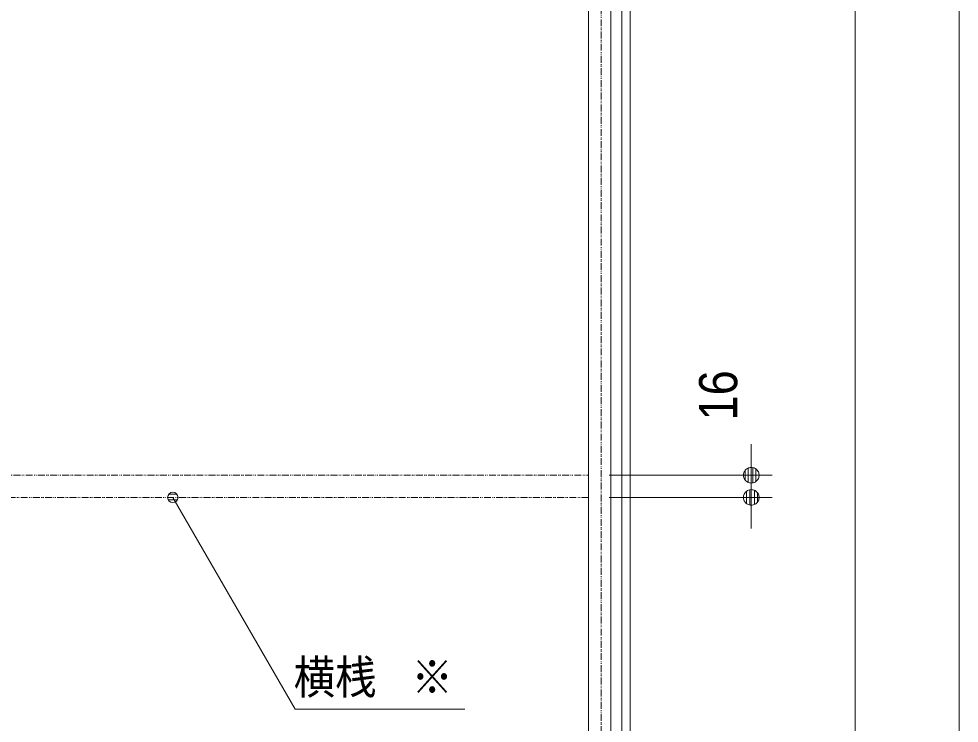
# Model space of a CAD drawing. Units: millimetres, scale not verified. Extents: x -4547 to 4547, y -2284 to 2284.
# Drawn here: x 175 to 854, y -271 to 238 of the extents above; entities that cross this region are included whole.
import ezdxf
from ezdxf.enums import TextEntityAlignment as Align

# ---------------------------------------------------------------- set-up
doc = ezdxf.new("R2010")
doc.units = ezdxf.units.MM
doc.header["$LTSCALE"] = 20
doc.linetypes.add('DOUBLE_CHAIN1', pattern=[8.8, 5, -1, 0.6, -0.6, 0.6, -1])
for name, color, linetype, lineweight in [('0-0_3一般', 7, 'Continuous', 9), ('0-1_2寸法-2', 7, 'Continuous', 9), ('0-2_0', 7, 'Continuous', 9), ('0-3_2寸法-1', 7, 'Continuous', 9), ('0-4_2寸法-3', 7, 'Continuous', 9)]:
    doc.layers.add(name, color=color, linetype=linetype, lineweight=lineweight)
doc.styles.add('ＭＳ ゴシック', font='')
doc.styles.add('ＭＳ Ｐゴシック', font='')
doc.styles.get('ＭＳ ゴシック').set_extended_font_data('MS Gothic')
doc.styles.get('ＭＳ Ｐゴシック').set_extended_font_data('MS PGothic')

# ---------------------------------------------------------------- blocks, each defined once
blk = doc.blocks.new('グループ-6')
at = {"layer": '0-0_3一般'}
for p, q in [((38544.5, 13720), (38544.5, -32580)), ((38864.5, 13720), (38864.5, -32580))]:
    blk.add_line(p, q, dxfattribs=at)
at = {"layer": '0-0_3一般', "linetype": 'DOUBLE_CHAIN1'}
blk.add_line((38727.3, 12840), (38727.3, -31760), dxfattribs=at)
blk = doc.blocks.new('グループ-7')
at = {"layer": '0-0_3一般', "linetype": 'DOUBLE_CHAIN1'}
blk.add_line((39144.5, -32920), (39144.5, 14080), dxfattribs=at)
blk = doc.blocks.new('グループ-9')
at = {"layer": '0-0_3一般'}
blk.add_lwpolyline([(39144.5, 14080), (39144.5, -32740), (39024.5, -32740), (39024.5, 14080)], close=True, dxfattribs=at)
blk = doc.blocks.new('グループ-15')
at = {"layer": '0-0_3一般'}
for name in ['グループ-7', 'グループ-9', 'グループ-6']:
    blk.add_blockref(name, (0, 0), dxfattribs=at)
blk = doc.blocks.new('_Dot')
at = {"layer": '0-2_0'}
for p, q in [((-10, 0), (-20, 0)), ((9.78, 2), (-9.78, 2)), ((7.99, 6), (-7.99, 6)), ((9.16, -3.98), (-9.16, -3.98)), ((6, -7.98), (-6, -7.98))]:
    blk.add_line(p, q, dxfattribs=at)
for points in [[(10, 0), (9.92, 1.25), (9.69, 2.49), (9.3, 3.68), (8.76, 4.82), (8.09, 5.88), (7.29, 6.85), (6.37, 7.71), (5.36, 8.44), (4.26, 9.05), (3.09, 9.51), (1.87, 9.82), (0.63, 9.98), (-0.63, 9.98), (-1.87, 9.82), (-3.09, 9.51), (-4.26, 9.05), (-5.36, 8.44), (-6.37, 7.71), (-7.29, 6.85), (-8.09, 5.88), (-8.76, 4.82), (-9.3, 3.68), (-9.69, 2.49), (-9.92, 1.25), (-10, 0), (0, 0)], [(-10, 0), (-9.92, -1.25), (-9.69, -2.49), (-9.3, -3.68), (-8.76, -4.82), (-8.09, -5.88), (-7.29, -6.85), (-6.37, -7.71), (-5.36, -8.44), (-4.26, -9.05), (-3.09, -9.51), (-1.87, -9.82), (-0.63, -9.98), (0.63, -9.98), (1.87, -9.82), (3.09, -9.51), (4.26, -9.05), (5.36, -8.44), (6.37, -7.71), (7.29, -6.85), (8.09, -5.88), (8.76, -4.82), (9.3, -3.68), (9.69, -2.49), (9.92, -1.25), (10, 0), (0, 0)]]:
    blk.add_lwpolyline(points, close=True, dxfattribs=at)
blk = doc.blocks.new('グループ-99')
at = {"layer": '0-0_3一般', "linetype": 'DOUBLE_CHAIN1'}
blk.add_lwpolyline([(24084.5, -1840), (38544.5, -1840), (38544.5, -2160), (24084.5, -2160)], close=True, dxfattribs=at)
blk = doc.blocks.new('グループ-101')
at = {"layer": '0-0_3一般'}
blk.add_blockref('グループ-99', (0, 0), dxfattribs=at)

msp = doc.modelspace()

# ---------------------------------------------------------------- linework, layer by layer
at = {"layer": '0-1_2寸法-2'}
for p, q in [((704.1, -80.74), (704.1, -69.49)), ((601.6, -92), (719.1, -92)), ((704.1, -108), (704.1, -92)), ((601.6, -108), (719.1, -108)), ((704.1, -119.26), (704.1, -130.51))]:
    msp.add_line(p, q, dxfattribs=at)
at = {"layer": '0-3_2寸法-1'}
for p, q in [((854.15, 692.74), (854.15, -1634.74)), ((779.1, 674.74), (779.1, -1620.74))]:
    msp.add_line(p, q, dxfattribs=at)
at = {"layer": '0-4_2寸法-3'}
for p, q in [((289.61, -105.76), (283.6, -105.76)), ((289.92, -109.76), (283.29, -109.76))]:
    msp.add_line(p, q, dxfattribs=at)
msp.add_lwpolyline([(497.25, -260.84), (374.84, -260.84), (286.6, -108)], dxfattribs=at)
msp.add_circle((286.6, -108), 3.75, dxfattribs=at)
msp.add_circle((286.6, -108), 3.75, dxfattribs=at)

# ---------------------------------------------------------------- block references
at = {"layer": '0-0_3一般', "xscale": 0.05, "yscale": 0.05}
for name in ['グループ-15', 'グループ-101']:
    msp.add_blockref(name, (-1340.62, 0), dxfattribs=at)
at = {"layer": '0-1_2寸法-2', "xscale": 0.5627563, "yscale": 0.5627563}
for p, rotation in [((704.1, -92), 270), ((704.1, -108), 90)]:
    msp.add_blockref('_Dot', p, dxfattribs=dict(at, rotation=rotation))

# ---------------------------------------------------------------- texts
at = {"layer": '0-1_2寸法-2', "style": 'ＭＳ Ｐゴシック', "width": 0.9}
msp.add_text('16', height=27.57, rotation=90, dxfattribs=at).set_placement((702.24, -52.37), align=Align.BOTTOM_LEFT)
at = {"layer": '0-4_2寸法-3', "style": 'ＭＳ ゴシック', "width": 0.9}
for s, p in [('横桟', (373.83, -257.21)), ('※', (458.84, -257.21))]:
    msp.add_text(s, height=24.34, dxfattribs=at).set_placement(p, align=Align.BOTTOM_LEFT)

doc.saveas('drawing.dxf')
